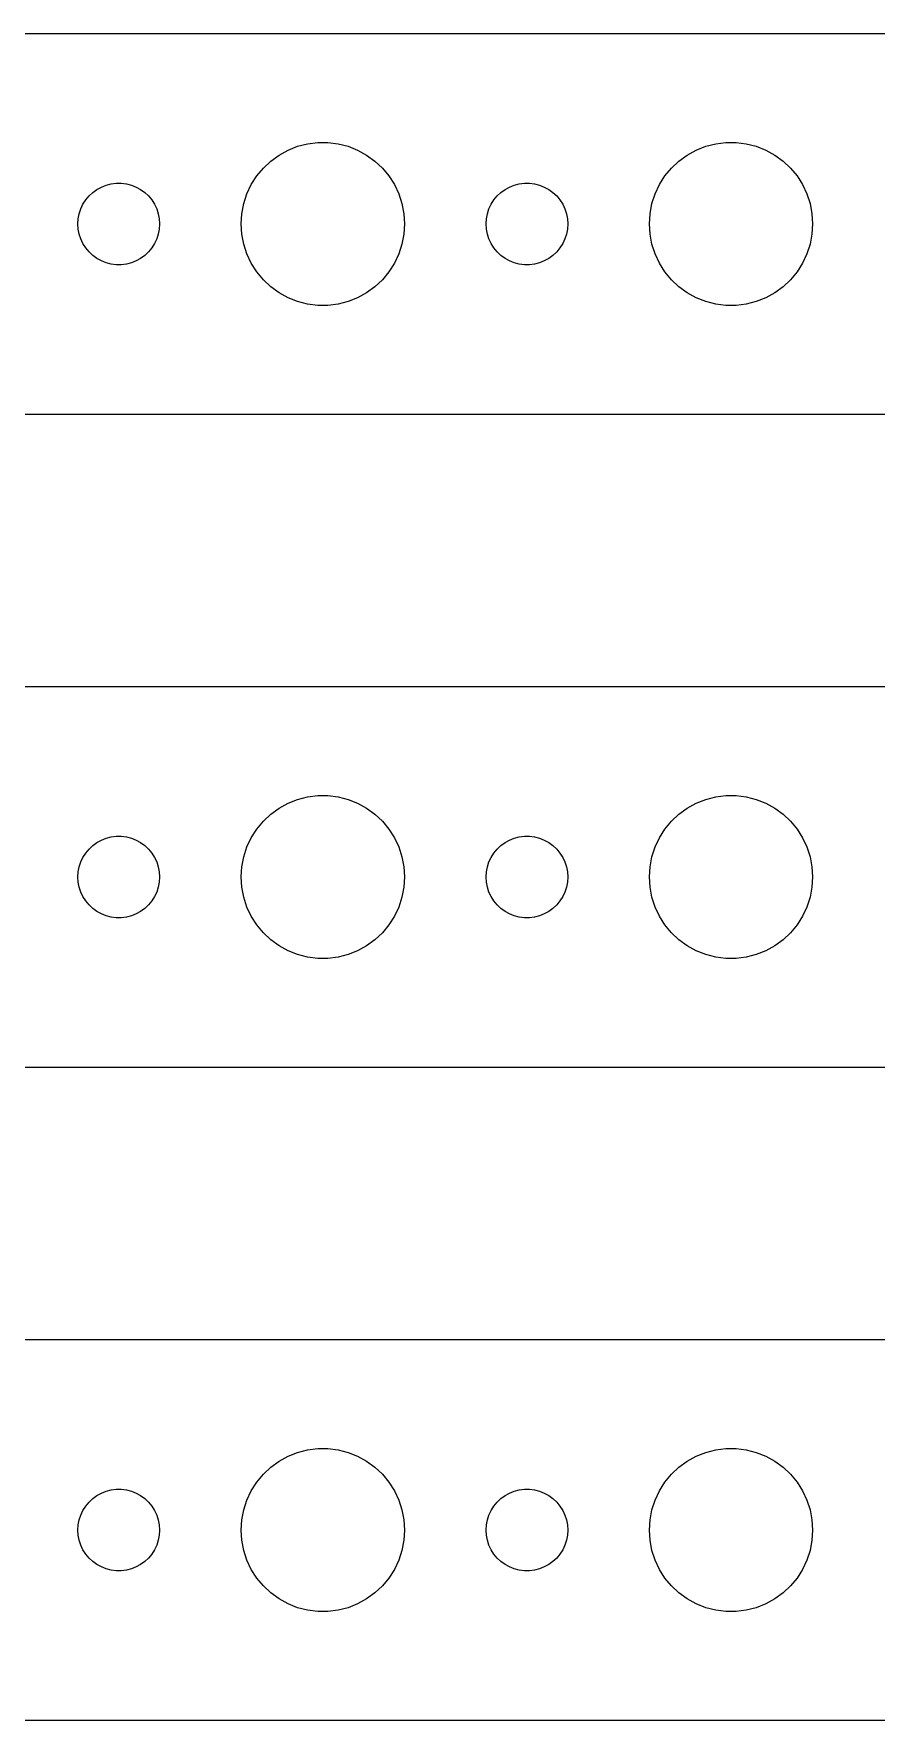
# Model space of a CAD drawing. Header units: metres. Extents: x -142 to 142, y 41 to 103.
# Drawn here: x -70.6 to -39.7, y 41 to 103 of the extents above; entities that cross this region are included whole.
import ezdxf

# ---------------------------------------------------------------- set-up
doc = ezdxf.new("R2010")
doc.units = ezdxf.units.M

msp = doc.modelspace()

# ---------------------------------------------------------------- linework, layer by layer
for p, q in [((137.314, 102.99), (-137.314, 102.99)), ((-61.6075, 98.533), (-61.2773, 98.7145)), ((-61.2773, 98.7145), (-60.927, 98.8532)), ((-60.927, 98.8532), (-60.5621, 98.9469)), ((-60.5621, 98.9469), (-60.1884, 98.9941)), ((-60.1884, 98.9941), (-59.8116, 98.9941)), ((-59.8116, 98.9941), (-59.4379, 98.9469)), ((-59.4379, 98.9469), (-59.0729, 98.8532)), ((-59.0729, 98.8532), (-58.7227, 98.7145)), ((-58.7227, 98.7145), (-58.3925, 98.533)), ((-46.6075, 98.533), (-46.2773, 98.7145)), ((-46.2773, 98.7145), (-45.927, 98.8532)), ((-45.927, 98.8532), (-45.5621, 98.9469)), ((-45.5621, 98.9469), (-45.1884, 98.9941)), ((-45.1884, 98.9941), (-44.8116, 98.9941)), ((-44.8116, 98.9941), (-44.4379, 98.9469)), ((-44.4379, 98.9469), (-44.0729, 98.8532)), ((-44.0729, 98.8532), (-43.7227, 98.7145)), ((-43.7227, 98.7145), (-43.3925, 98.533)), ((-62.427, 97.7634), (-62.1869, 98.0536)), ((-62.1869, 98.0536), (-61.9123, 98.3115)), ((-61.9123, 98.3115), (-61.6075, 98.533)), ((-58.3925, 98.533), (-58.0877, 98.3115)), ((-58.0877, 98.3115), (-57.8131, 98.0536)), ((-57.8131, 98.0536), (-57.5729, 97.7634)), ((-47.427, 97.7634), (-47.1869, 98.0536)), ((-47.1869, 98.0536), (-46.9123, 98.3115)), ((-46.9123, 98.3115), (-46.6075, 98.533)), ((-43.3925, 98.533), (-43.0877, 98.3115)), ((-43.0877, 98.3115), (-42.8131, 98.0536)), ((-42.8131, 98.0536), (-42.5729, 97.7634)), ((-68.3037, 97.2665), (-68.1387, 97.3572)), ((-68.1387, 97.3572), (-67.9635, 97.4266)), ((-67.9635, 97.4266), (-67.7811, 97.4734)), ((-67.7811, 97.4734), (-67.5942, 97.497)), ((-67.5942, 97.497), (-67.4058, 97.497)), ((-67.4058, 97.497), (-67.2189, 97.4734)), ((-67.2189, 97.4734), (-67.0365, 97.4266)), ((-67.0365, 97.4266), (-66.8613, 97.3572)), ((-66.8613, 97.3572), (-66.6963, 97.2665)), ((-62.7893, 97.1044), (-62.6289, 97.4453)), ((-62.6289, 97.4453), (-62.427, 97.7634)), ((-57.5729, 97.7634), (-57.3711, 97.4453)), ((-57.3711, 97.4453), (-57.2107, 97.1044)), ((-53.3037, 97.2665), (-53.1387, 97.3572)), ((-53.1387, 97.3572), (-52.9635, 97.4266)), ((-52.9635, 97.4266), (-52.7811, 97.4734)), ((-52.7811, 97.4734), (-52.5942, 97.497)), ((-52.5942, 97.497), (-52.4058, 97.497)), ((-52.4058, 97.497), (-52.2189, 97.4734)), ((-52.2189, 97.4734), (-52.0365, 97.4266)), ((-52.0365, 97.4266), (-51.8613, 97.3572)), ((-51.8613, 97.3572), (-51.6963, 97.2665)), ((-47.7893, 97.1044), (-47.6289, 97.4453)), ((-47.6289, 97.4453), (-47.427, 97.7634)), ((-42.5729, 97.7634), (-42.3711, 97.4453)), ((-42.3711, 97.4453), (-42.2107, 97.1044)), ((-68.8947, 96.5522), (-68.8145, 96.7226)), ((-68.8145, 96.7226), (-68.7135, 96.8817)), ((-68.7135, 96.8817), (-68.5934, 97.0268)), ((-68.5934, 97.0268), (-68.4561, 97.1558)), ((-68.4561, 97.1558), (-68.3037, 97.2665)), ((-66.6963, 97.2665), (-66.5439, 97.1558)), ((-66.5439, 97.1558), (-66.4065, 97.0268)), ((-66.4065, 97.0268), (-66.2865, 96.8817)), ((-66.2865, 96.8817), (-66.1855, 96.7226)), ((-66.1855, 96.7226), (-66.1053, 96.5522)), ((-62.9763, 96.376), (-62.9057, 96.7461)), ((-62.9057, 96.7461), (-62.7893, 97.1044)), ((-57.2107, 97.1044), (-57.0942, 96.7461)), ((-57.0942, 96.7461), (-57.0237, 96.376)), ((-53.8947, 96.5522), (-53.8145, 96.7226)), ((-53.8145, 96.7226), (-53.7135, 96.8817)), ((-53.7135, 96.8817), (-53.5934, 97.0268)), ((-53.5934, 97.0268), (-53.4561, 97.1558)), ((-53.4561, 97.1558), (-53.3037, 97.2665)), ((-51.6963, 97.2665), (-51.5439, 97.1558)), ((-51.5439, 97.1558), (-51.4065, 97.0268)), ((-51.4065, 97.0268), (-51.2865, 96.8817)), ((-51.2865, 96.8817), (-51.1855, 96.7226)), ((-51.1855, 96.7226), (-51.1053, 96.5522)), ((-47.9763, 96.376), (-47.9057, 96.7461)), ((-47.9057, 96.7461), (-47.7893, 97.1044)), ((-42.2107, 97.1044), (-42.0942, 96.7461)), ((-42.0942, 96.7461), (-42.0237, 96.376)), ((-69, 96), (-68.9882, 96.188)), ((-68.9882, 96.188), (-68.9529, 96.373)), ((-68.9529, 96.373), (-68.8947, 96.5522)), ((-66.1053, 96.5522), (-66.0471, 96.373)), ((-66.0471, 96.373), (-66.0118, 96.188)), ((-66.0118, 96.188), (-66, 96)), ((-63, 96), (-62.9763, 96.376)), ((-57.0237, 96.376), (-57, 96)), ((-54, 96), (-53.9882, 96.188)), ((-53.9882, 96.188), (-53.9529, 96.373)), ((-53.9529, 96.373), (-53.8947, 96.5522)), ((-51.1053, 96.5522), (-51.0471, 96.373)), ((-51.0471, 96.373), (-51.0118, 96.188)), ((-51.0118, 96.188), (-51, 96)), ((-48, 96), (-47.9763, 96.376)), ((-42.0237, 96.376), (-42, 96)), ((-68.9882, 95.812), (-69, 96)), ((-68.9529, 95.627), (-68.9882, 95.812)), ((-68.8947, 95.4478), (-68.9529, 95.627)), ((-66.0471, 95.627), (-66.1053, 95.4478)), ((-66.0118, 95.812), (-66.0471, 95.627)), ((-66, 96), (-66.0118, 95.812)), ((-62.9763, 95.624), (-63, 96)), ((-62.9057, 95.2539), (-62.9763, 95.624)), ((-57.0237, 95.624), (-57.0942, 95.2539)), ((-57, 96), (-57.0237, 95.624)), ((-53.9882, 95.812), (-54, 96)), ((-53.9529, 95.627), (-53.9882, 95.812)), ((-53.8947, 95.4478), (-53.9529, 95.627)), ((-51.0471, 95.627), (-51.1053, 95.4478)), ((-51.0118, 95.812), (-51.0471, 95.627)), ((-51, 96), (-51.0118, 95.812)), ((-47.9763, 95.624), (-48, 96)), ((-47.9057, 95.2539), (-47.9763, 95.624)), ((-42.0237, 95.624), (-42.0942, 95.2539)), ((-42, 96), (-42.0237, 95.624)), ((-68.8145, 95.2774), (-68.8947, 95.4478)), ((-68.7135, 95.1183), (-68.8145, 95.2774)), ((-68.5934, 94.9732), (-68.7135, 95.1183)), ((-68.4561, 94.8442), (-68.5934, 94.9732)), ((-68.3037, 94.7335), (-68.4561, 94.8442)), ((-66.5439, 94.8442), (-66.6963, 94.7335)), ((-66.4065, 94.9732), (-66.5439, 94.8442)), ((-66.2865, 95.1183), (-66.4065, 94.9732)), ((-66.1855, 95.2774), (-66.2865, 95.1183)), ((-66.1053, 95.4478), (-66.1855, 95.2774)), ((-62.7893, 94.8956), (-62.9057, 95.2539)), ((-62.6289, 94.5547), (-62.7893, 94.8956)), ((-57.2107, 94.8956), (-57.3711, 94.5547)), ((-57.0942, 95.2539), (-57.2107, 94.8956)), ((-53.8145, 95.2774), (-53.8947, 95.4478)), ((-53.7135, 95.1183), (-53.8145, 95.2774)), ((-53.5934, 94.9732), (-53.7135, 95.1183)), ((-53.4561, 94.8442), (-53.5934, 94.9732)), ((-53.3037, 94.7335), (-53.4561, 94.8442)), ((-51.5439, 94.8442), (-51.6963, 94.7335)), ((-51.4065, 94.9732), (-51.5439, 94.8442)), ((-51.2865, 95.1183), (-51.4065, 94.9732)), ((-51.1855, 95.2774), (-51.2865, 95.1183)), ((-51.1053, 95.4478), (-51.1855, 95.2774)), ((-47.7893, 94.8956), (-47.9057, 95.2539)), ((-47.6289, 94.5547), (-47.7893, 94.8956)), ((-42.2107, 94.8956), (-42.3711, 94.5547)), ((-42.0942, 95.2539), (-42.2107, 94.8956)), ((-68.1387, 94.6428), (-68.3037, 94.7335)), ((-67.9635, 94.5734), (-68.1387, 94.6428)), ((-67.7811, 94.5266), (-67.9635, 94.5734)), ((-67.5942, 94.503), (-67.7811, 94.5266)), ((-67.4058, 94.503), (-67.5942, 94.503)), ((-67.2189, 94.5266), (-67.4058, 94.503)), ((-67.0365, 94.5734), (-67.2189, 94.5266)), ((-66.8613, 94.6428), (-67.0365, 94.5734)), ((-66.6963, 94.7335), (-66.8613, 94.6428)), ((-62.427, 94.2366), (-62.6289, 94.5547)), ((-62.1869, 93.9464), (-62.427, 94.2366)), ((-57.5729, 94.2366), (-57.8131, 93.9464)), ((-57.3711, 94.5547), (-57.5729, 94.2366)), ((-53.1387, 94.6428), (-53.3037, 94.7335)), ((-52.9635, 94.5734), (-53.1387, 94.6428)), ((-52.7811, 94.5266), (-52.9635, 94.5734)), ((-52.5942, 94.503), (-52.7811, 94.5266)), ((-52.4058, 94.503), (-52.5942, 94.503)), ((-52.2189, 94.5266), (-52.4058, 94.503)), ((-52.0365, 94.5734), (-52.2189, 94.5266)), ((-51.8613, 94.6428), (-52.0365, 94.5734)), ((-51.6963, 94.7335), (-51.8613, 94.6428)), ((-47.427, 94.2366), (-47.6289, 94.5547)), ((-47.1869, 93.9464), (-47.427, 94.2366)), ((-42.5729, 94.2366), (-42.8131, 93.9464)), ((-42.3711, 94.5547), (-42.5729, 94.2366)), ((-61.9123, 93.6885), (-62.1869, 93.9464)), ((-61.6075, 93.467), (-61.9123, 93.6885)), ((-58.0877, 93.6885), (-58.3925, 93.467)), ((-57.8131, 93.9464), (-58.0877, 93.6885)), ((-46.9123, 93.6885), (-47.1869, 93.9464)), ((-46.6075, 93.467), (-46.9123, 93.6885)), ((-43.0877, 93.6885), (-43.3925, 93.467)), ((-42.8131, 93.9464), (-43.0877, 93.6885)), ((-61.2773, 93.2855), (-61.6075, 93.467)), ((-60.927, 93.1468), (-61.2773, 93.2855)), ((-60.5621, 93.0531), (-60.927, 93.1468)), ((-60.1884, 93.0059), (-60.5621, 93.0531)), ((-59.8116, 93.0059), (-60.1884, 93.0059)), ((-59.4379, 93.0531), (-59.8116, 93.0059)), ((-59.0729, 93.1468), (-59.4379, 93.0531)), ((-58.7227, 93.2855), (-59.0729, 93.1468)), ((-58.3925, 93.467), (-58.7227, 93.2855)), ((-46.2773, 93.2855), (-46.6075, 93.467)), ((-45.927, 93.1468), (-46.2773, 93.2855)), ((-45.5621, 93.0531), (-45.927, 93.1468)), ((-45.1884, 93.0059), (-45.5621, 93.0531)), ((-44.8116, 93.0059), (-45.1884, 93.0059)), ((-44.4379, 93.0531), (-44.8116, 93.0059)), ((-44.0729, 93.1468), (-44.4379, 93.0531)), ((-43.7227, 93.2855), (-44.0729, 93.1468)), ((-43.3925, 93.467), (-43.7227, 93.2855)), ((-137.314, 89.0099), (137.314, 89.0099)), ((137.314, 78.9901), (-137.314, 78.9901)), ((-61.9123, 74.3115), (-61.6075, 74.533)), ((-61.6075, 74.533), (-61.2773, 74.7145)), ((-61.2773, 74.7145), (-60.927, 74.8532)), ((-60.927, 74.8532), (-60.5621, 74.9469)), ((-60.5621, 74.9469), (-60.1884, 74.9941)), ((-60.1884, 74.9941), (-59.8116, 74.9941)), ((-59.8116, 74.9941), (-59.4379, 74.9469)), ((-59.4379, 74.9469), (-59.0729, 74.8532)), ((-59.0729, 74.8532), (-58.7227, 74.7145)), ((-58.7227, 74.7145), (-58.3925, 74.533)), ((-58.3925, 74.533), (-58.0877, 74.3115)), ((-46.9123, 74.3115), (-46.6075, 74.533)), ((-46.6075, 74.533), (-46.2773, 74.7145)), ((-46.2773, 74.7145), (-45.927, 74.8532)), ((-45.927, 74.8532), (-45.5621, 74.9469)), ((-45.5621, 74.9469), (-45.1884, 74.9941)), ((-45.1884, 74.9941), (-44.8116, 74.9941)), ((-44.8116, 74.9941), (-44.4379, 74.9469)), ((-44.4379, 74.9469), (-44.0729, 74.8532)), ((-44.0729, 74.8532), (-43.7227, 74.7145)), ((-43.7227, 74.7145), (-43.3925, 74.533)), ((-43.3925, 74.533), (-43.0877, 74.3115)), ((-62.6289, 73.4453), (-62.427, 73.7634)), ((-62.427, 73.7634), (-62.1869, 74.0536)), ((-62.1869, 74.0536), (-61.9123, 74.3115)), ((-58.0877, 74.3115), (-57.8131, 74.0536)), ((-57.8131, 74.0536), (-57.5729, 73.7634)), ((-57.5729, 73.7634), (-57.3711, 73.4453)), ((-47.6289, 73.4453), (-47.427, 73.7634)), ((-47.427, 73.7634), (-47.1869, 74.0536)), ((-47.1869, 74.0536), (-46.9123, 74.3115)), ((-43.0877, 74.3115), (-42.8131, 74.0536)), ((-42.8131, 74.0536), (-42.5729, 73.7634)), ((-42.5729, 73.7634), (-42.3711, 73.4453)), ((-68.5934, 73.0268), (-68.4561, 73.1558)), ((-68.4561, 73.1558), (-68.3037, 73.2665)), ((-68.3037, 73.2665), (-68.1387, 73.3572)), ((-68.1387, 73.3572), (-67.9635, 73.4266)), ((-67.9635, 73.4266), (-67.7811, 73.4734)), ((-67.7811, 73.4734), (-67.5942, 73.497)), ((-67.5942, 73.497), (-67.4058, 73.497)), ((-67.4058, 73.497), (-67.2189, 73.4734)), ((-67.2189, 73.4734), (-67.0365, 73.4266)), ((-67.0365, 73.4266), (-66.8613, 73.3572)), ((-66.8613, 73.3572), (-66.6963, 73.2665)), ((-66.6963, 73.2665), (-66.5439, 73.1558)), ((-66.5439, 73.1558), (-66.4065, 73.0268)), ((-62.7893, 73.1044), (-62.6289, 73.4453)), ((-57.3711, 73.4453), (-57.2107, 73.1044)), ((-53.5934, 73.0268), (-53.4561, 73.1558)), ((-53.4561, 73.1558), (-53.3037, 73.2665)), ((-53.3037, 73.2665), (-53.1387, 73.3572)), ((-53.1387, 73.3572), (-52.9635, 73.4266)), ((-52.9635, 73.4266), (-52.7811, 73.4734)), ((-52.7811, 73.4734), (-52.5942, 73.497)), ((-52.5942, 73.497), (-52.4058, 73.497)), ((-52.4058, 73.497), (-52.2189, 73.4734)), ((-52.2189, 73.4734), (-52.0365, 73.4266)), ((-52.0365, 73.4266), (-51.8613, 73.3572)), ((-51.8613, 73.3572), (-51.6963, 73.2665)), ((-51.6963, 73.2665), (-51.5439, 73.1558)), ((-51.5439, 73.1558), (-51.4065, 73.0268)), ((-47.7893, 73.1044), (-47.6289, 73.4453)), ((-42.3711, 73.4453), (-42.2107, 73.1044)), ((-68.9529, 72.373), (-68.8947, 72.5522)), ((-68.8947, 72.5522), (-68.8145, 72.7226)), ((-68.8145, 72.7226), (-68.7135, 72.8817)), ((-68.7135, 72.8817), (-68.5934, 73.0268)), ((-66.4065, 73.0268), (-66.2865, 72.8817)), ((-66.2865, 72.8817), (-66.1855, 72.7226)), ((-66.1855, 72.7226), (-66.1053, 72.5522)), ((-66.1053, 72.5522), (-66.0471, 72.373)), ((-62.9763, 72.376), (-62.9057, 72.7461)), ((-62.9057, 72.7461), (-62.7893, 73.1044)), ((-57.2107, 73.1044), (-57.0942, 72.7461)), ((-57.0942, 72.7461), (-57.0237, 72.376)), ((-53.9529, 72.373), (-53.8947, 72.5522)), ((-53.8947, 72.5522), (-53.8145, 72.7226)), ((-53.8145, 72.7226), (-53.7135, 72.8817)), ((-53.7135, 72.8817), (-53.5934, 73.0268)), ((-51.4065, 73.0268), (-51.2865, 72.8817)), ((-51.2865, 72.8817), (-51.1855, 72.7226)), ((-51.1855, 72.7226), (-51.1053, 72.5522)), ((-51.1053, 72.5522), (-51.0471, 72.373)), ((-47.9763, 72.376), (-47.9057, 72.7461)), ((-47.9057, 72.7461), (-47.7893, 73.1044)), ((-42.2107, 73.1044), (-42.0942, 72.7461)), ((-42.0942, 72.7461), (-42.0237, 72.376)), ((-69, 72), (-68.9882, 72.188)), ((-68.9882, 71.812), (-69, 72)), ((-68.9882, 72.188), (-68.9529, 72.373)), ((-66.0471, 72.373), (-66.0118, 72.188)), ((-66.0118, 72.188), (-66, 72)), ((-66, 72), (-66.0118, 71.812)), ((-63, 72), (-62.9763, 72.376)), ((-62.9763, 71.624), (-63, 72)), ((-57.0237, 72.376), (-57, 72)), ((-57, 72), (-57.0237, 71.624)), ((-54, 72), (-53.9882, 72.188)), ((-53.9882, 71.812), (-54, 72)), ((-53.9882, 72.188), (-53.9529, 72.373)), ((-51.0471, 72.373), (-51.0118, 72.188)), ((-51.0118, 72.188), (-51, 72)), ((-51, 72), (-51.0118, 71.812)), ((-48, 72), (-47.9763, 72.376)), ((-47.9763, 71.624), (-48, 72)), ((-42.0237, 72.376), (-42, 72)), ((-42, 72), (-42.0237, 71.624)), ((-68.9529, 71.627), (-68.9882, 71.812)), ((-68.8947, 71.4478), (-68.9529, 71.627)), ((-68.8145, 71.2774), (-68.8947, 71.4478)), ((-68.7135, 71.1183), (-68.8145, 71.2774)), ((-66.1855, 71.2774), (-66.2865, 71.1183)), ((-66.1053, 71.4478), (-66.1855, 71.2774)), ((-66.0471, 71.627), (-66.1053, 71.4478)), ((-66.0118, 71.812), (-66.0471, 71.627)), ((-62.9057, 71.2539), (-62.9763, 71.624)), ((-57.0237, 71.624), (-57.0942, 71.2539)), ((-53.9529, 71.627), (-53.9882, 71.812)), ((-53.8947, 71.4478), (-53.9529, 71.627)), ((-53.8145, 71.2774), (-53.8947, 71.4478)), ((-53.7135, 71.1183), (-53.8145, 71.2774)), ((-51.1855, 71.2774), (-51.2865, 71.1183)), ((-51.1053, 71.4478), (-51.1855, 71.2774)), ((-51.0471, 71.627), (-51.1053, 71.4478)), ((-51.0118, 71.812), (-51.0471, 71.627)), ((-47.9057, 71.2539), (-47.9763, 71.624)), ((-42.0237, 71.624), (-42.0942, 71.2539)), ((-68.5934, 70.9732), (-68.7135, 71.1183)), ((-68.4561, 70.8442), (-68.5934, 70.9732)), ((-68.3037, 70.7335), (-68.4561, 70.8442)), ((-68.1387, 70.6428), (-68.3037, 70.7335)), ((-66.6963, 70.7335), (-66.8613, 70.6428)), ((-66.5439, 70.8442), (-66.6963, 70.7335)), ((-66.4065, 70.9732), (-66.5439, 70.8442)), ((-66.2865, 71.1183), (-66.4065, 70.9732)), ((-62.7893, 70.8956), (-62.9057, 71.2539)), ((-62.6289, 70.5547), (-62.7893, 70.8956)), ((-57.2107, 70.8956), (-57.3711, 70.5547)), ((-57.0942, 71.2539), (-57.2107, 70.8956)), ((-53.5934, 70.9732), (-53.7135, 71.1183)), ((-53.4561, 70.8442), (-53.5934, 70.9732)), ((-53.3037, 70.7335), (-53.4561, 70.8442)), ((-53.1387, 70.6428), (-53.3037, 70.7335)), ((-51.6963, 70.7335), (-51.8613, 70.6428)), ((-51.5439, 70.8442), (-51.6963, 70.7335)), ((-51.4065, 70.9732), (-51.5439, 70.8442)), ((-51.2865, 71.1183), (-51.4065, 70.9732)), ((-47.7893, 70.8956), (-47.9057, 71.2539)), ((-47.6289, 70.5547), (-47.7893, 70.8956)), ((-42.2107, 70.8956), (-42.3711, 70.5547)), ((-42.0942, 71.2539), (-42.2107, 70.8956)), ((-67.9635, 70.5734), (-68.1387, 70.6428)), ((-67.7811, 70.5266), (-67.9635, 70.5734)), ((-67.5942, 70.503), (-67.7811, 70.5266)), ((-67.4058, 70.503), (-67.5942, 70.503)), ((-67.2189, 70.5266), (-67.4058, 70.503)), ((-67.0365, 70.5734), (-67.2189, 70.5266)), ((-66.8613, 70.6428), (-67.0365, 70.5734)), ((-62.427, 70.2366), (-62.6289, 70.5547)), ((-62.1869, 69.9464), (-62.427, 70.2366)), ((-57.5729, 70.2366), (-57.8131, 69.9464)), ((-57.3711, 70.5547), (-57.5729, 70.2366)), ((-52.9635, 70.5734), (-53.1387, 70.6428)), ((-52.7811, 70.5266), (-52.9635, 70.5734)), ((-52.5942, 70.503), (-52.7811, 70.5266)), ((-52.4058, 70.503), (-52.5942, 70.503)), ((-52.2189, 70.5266), (-52.4058, 70.503)), ((-52.0365, 70.5734), (-52.2189, 70.5266)), ((-51.8613, 70.6428), (-52.0365, 70.5734)), ((-47.427, 70.2366), (-47.6289, 70.5547)), ((-47.1869, 69.9464), (-47.427, 70.2366)), ((-42.5729, 70.2366), (-42.8131, 69.9464)), ((-42.3711, 70.5547), (-42.5729, 70.2366)), ((-61.9123, 69.6885), (-62.1869, 69.9464)), ((-61.6075, 69.467), (-61.9123, 69.6885)), ((-61.2773, 69.2855), (-61.6075, 69.467)), ((-58.3925, 69.467), (-58.7227, 69.2855)), ((-58.0877, 69.6885), (-58.3925, 69.467)), ((-57.8131, 69.9464), (-58.0877, 69.6885)), ((-46.9123, 69.6885), (-47.1869, 69.9464)), ((-46.6075, 69.467), (-46.9123, 69.6885)), ((-46.2773, 69.2855), (-46.6075, 69.467)), ((-43.3925, 69.467), (-43.7227, 69.2855)), ((-43.0877, 69.6885), (-43.3925, 69.467)), ((-42.8131, 69.9464), (-43.0877, 69.6885)), ((-60.927, 69.1468), (-61.2773, 69.2855)), ((-60.5621, 69.0531), (-60.927, 69.1468)), ((-60.1884, 69.0059), (-60.5621, 69.0531)), ((-59.8116, 69.0059), (-60.1884, 69.0059)), ((-59.4379, 69.0531), (-59.8116, 69.0059)), ((-59.0729, 69.1468), (-59.4379, 69.0531)), ((-58.7227, 69.2855), (-59.0729, 69.1468)), ((-45.927, 69.1468), (-46.2773, 69.2855)), ((-45.5621, 69.0531), (-45.927, 69.1468)), ((-45.1884, 69.0059), (-45.5621, 69.0531)), ((-44.8116, 69.0059), (-45.1884, 69.0059)), ((-44.4379, 69.0531), (-44.8116, 69.0059)), ((-44.0729, 69.1468), (-44.4379, 69.0531)), ((-43.7227, 69.2855), (-44.0729, 69.1468)), ((-137.314, 65.0099), (137.314, 65.0099)), ((137.314, 54.9901), (-137.314, 54.9901)), ((-61.2773, 50.7145), (-60.927, 50.8532)), ((-60.927, 50.8532), (-60.5621, 50.9469)), ((-60.5621, 50.9469), (-60.1884, 50.9941)), ((-60.1884, 50.9941), (-59.8116, 50.9941)), ((-59.8116, 50.9941), (-59.4379, 50.9469)), ((-59.4379, 50.9469), (-59.0729, 50.8532)), ((-59.0729, 50.8532), (-58.7227, 50.7145)), ((-46.2773, 50.7145), (-45.927, 50.8532)), ((-45.927, 50.8532), (-45.5621, 50.9469)), ((-45.5621, 50.9469), (-45.1884, 50.9941)), ((-45.1884, 50.9941), (-44.8116, 50.9941)), ((-44.8116, 50.9941), (-44.4379, 50.9469)), ((-44.4379, 50.9469), (-44.0729, 50.8532)), ((-44.0729, 50.8532), (-43.7227, 50.7145)), ((-62.1869, 50.0536), (-61.9123, 50.3115)), ((-61.9123, 50.3115), (-61.6075, 50.533)), ((-61.6075, 50.533), (-61.2773, 50.7145)), ((-58.7227, 50.7145), (-58.3925, 50.533)), ((-58.3925, 50.533), (-58.0877, 50.3115)), ((-58.0877, 50.3115), (-57.8131, 50.0536)), ((-47.1869, 50.0536), (-46.9123, 50.3115)), ((-46.9123, 50.3115), (-46.6075, 50.533)), ((-46.6075, 50.533), (-46.2773, 50.7145)), ((-43.7227, 50.7145), (-43.3925, 50.533)), ((-43.3925, 50.533), (-43.0877, 50.3115)), ((-43.0877, 50.3115), (-42.8131, 50.0536)), ((-62.6289, 49.4453), (-62.427, 49.7634)), ((-62.427, 49.7634), (-62.1869, 50.0536)), ((-57.8131, 50.0536), (-57.5729, 49.7634)), ((-57.5729, 49.7634), (-57.3711, 49.4453)), ((-47.6289, 49.4453), (-47.427, 49.7634)), ((-47.427, 49.7634), (-47.1869, 50.0536)), ((-42.8131, 50.0536), (-42.5729, 49.7634)), ((-42.5729, 49.7634), (-42.3711, 49.4453)), ((-68.7135, 48.8817), (-68.5934, 49.0268)), ((-68.5934, 49.0268), (-68.4561, 49.1558)), ((-68.4561, 49.1558), (-68.3037, 49.2665)), ((-68.3037, 49.2665), (-68.1387, 49.3572)), ((-68.1387, 49.3572), (-67.9635, 49.4266)), ((-67.9635, 49.4266), (-67.7811, 49.4734)), ((-67.7811, 49.4734), (-67.5942, 49.497)), ((-67.5942, 49.497), (-67.4058, 49.497)), ((-67.4058, 49.497), (-67.2189, 49.4734)), ((-67.2189, 49.4734), (-67.0365, 49.4266)), ((-67.0365, 49.4266), (-66.8613, 49.3572)), ((-66.8613, 49.3572), (-66.6963, 49.2665)), ((-66.6963, 49.2665), (-66.5439, 49.1558)), ((-66.5439, 49.1558), (-66.4065, 49.0268)), ((-66.4065, 49.0268), (-66.2865, 48.8817)), ((-62.9057, 48.7461), (-62.7893, 49.1044)), ((-62.7893, 49.1044), (-62.6289, 49.4453)), ((-57.3711, 49.4453), (-57.2107, 49.1044)), ((-57.2107, 49.1044), (-57.0942, 48.7461)), ((-53.7135, 48.8817), (-53.5934, 49.0268)), ((-53.5934, 49.0268), (-53.4561, 49.1558)), ((-53.4561, 49.1558), (-53.3037, 49.2665)), ((-53.3037, 49.2665), (-53.1387, 49.3572)), ((-53.1387, 49.3572), (-52.9635, 49.4266)), ((-52.9635, 49.4266), (-52.7811, 49.4734)), ((-52.7811, 49.4734), (-52.5942, 49.497)), ((-52.5942, 49.497), (-52.4058, 49.497)), ((-52.4058, 49.497), (-52.2189, 49.4734)), ((-52.2189, 49.4734), (-52.0365, 49.4266)), ((-52.0365, 49.4266), (-51.8613, 49.3572)), ((-51.8613, 49.3572), (-51.6963, 49.2665)), ((-51.6963, 49.2665), (-51.5439, 49.1558)), ((-51.5439, 49.1558), (-51.4065, 49.0268)), ((-51.4065, 49.0268), (-51.2865, 48.8817)), ((-47.9057, 48.7461), (-47.7893, 49.1044)), ((-47.7893, 49.1044), (-47.6289, 49.4453)), ((-42.3711, 49.4453), (-42.2107, 49.1044)), ((-42.2107, 49.1044), (-42.0942, 48.7461)), ((-68.9882, 48.188), (-68.9529, 48.373)), ((-68.9529, 48.373), (-68.8947, 48.5522)), ((-68.8947, 48.5522), (-68.8145, 48.7226)), ((-68.8145, 48.7226), (-68.7135, 48.8817)), ((-66.2865, 48.8817), (-66.1855, 48.7226)), ((-66.1855, 48.7226), (-66.1053, 48.5522)), ((-66.1053, 48.5522), (-66.0471, 48.373)), ((-66.0471, 48.373), (-66.0118, 48.188)), ((-63, 48), (-62.9763, 48.376)), ((-62.9763, 48.376), (-62.9057, 48.7461)), ((-57.0942, 48.7461), (-57.0237, 48.376)), ((-57.0237, 48.376), (-57, 48)), ((-53.9882, 48.188), (-53.9529, 48.373)), ((-53.9529, 48.373), (-53.8947, 48.5522)), ((-53.8947, 48.5522), (-53.8145, 48.7226)), ((-53.8145, 48.7226), (-53.7135, 48.8817)), ((-51.2865, 48.8817), (-51.1855, 48.7226)), ((-51.1855, 48.7226), (-51.1053, 48.5522)), ((-51.1053, 48.5522), (-51.0471, 48.373)), ((-51.0471, 48.373), (-51.0118, 48.188)), ((-48, 48), (-47.9763, 48.376)), ((-47.9763, 48.376), (-47.9057, 48.7461)), ((-42.0942, 48.7461), (-42.0237, 48.376)), ((-42.0237, 48.376), (-42, 48)), ((-69, 48), (-68.9882, 48.188)), ((-68.9882, 47.812), (-69, 48)), ((-68.9529, 47.627), (-68.9882, 47.812)), ((-66.0118, 47.812), (-66.0471, 47.627)), ((-66.0118, 48.188), (-66, 48)), ((-66, 48), (-66.0118, 47.812)), ((-62.9763, 47.624), (-63, 48)), ((-57, 48), (-57.0237, 47.624)), ((-54, 48), (-53.9882, 48.188)), ((-53.9882, 47.812), (-54, 48)), ((-53.9529, 47.627), (-53.9882, 47.812)), ((-51.0118, 47.812), (-51.0471, 47.627)), ((-51.0118, 48.188), (-51, 48)), ((-51, 48), (-51.0118, 47.812)), ((-47.9763, 47.624), (-48, 48)), ((-42, 48), (-42.0237, 47.624)), ((-68.8947, 47.4478), (-68.9529, 47.627)), ((-68.8145, 47.2774), (-68.8947, 47.4478)), ((-68.7135, 47.1183), (-68.8145, 47.2774)), ((-68.5934, 46.9732), (-68.7135, 47.1183)), ((-66.2865, 47.1183), (-66.4065, 46.9732)), ((-66.1855, 47.2774), (-66.2865, 47.1183)), ((-66.1053, 47.4478), (-66.1855, 47.2774)), ((-66.0471, 47.627), (-66.1053, 47.4478)), ((-62.9057, 47.2539), (-62.9763, 47.624)), ((-62.7893, 46.8956), (-62.9057, 47.2539)), ((-57.0942, 47.2539), (-57.2107, 46.8956)), ((-57.0237, 47.624), (-57.0942, 47.2539)), ((-53.8947, 47.4478), (-53.9529, 47.627)), ((-53.8145, 47.2774), (-53.8947, 47.4478)), ((-53.7135, 47.1183), (-53.8145, 47.2774)), ((-53.5934, 46.9732), (-53.7135, 47.1183)), ((-51.2865, 47.1183), (-51.4065, 46.9732)), ((-51.1855, 47.2774), (-51.2865, 47.1183)), ((-51.1053, 47.4478), (-51.1855, 47.2774)), ((-51.0471, 47.627), (-51.1053, 47.4478)), ((-47.9057, 47.2539), (-47.9763, 47.624)), ((-47.7893, 46.8956), (-47.9057, 47.2539)), ((-42.0942, 47.2539), (-42.2107, 46.8956)), ((-42.0237, 47.624), (-42.0942, 47.2539)), ((-68.4561, 46.8442), (-68.5934, 46.9732)), ((-68.3037, 46.7335), (-68.4561, 46.8442)), ((-68.1387, 46.6428), (-68.3037, 46.7335)), ((-67.9635, 46.5734), (-68.1387, 46.6428)), ((-67.7811, 46.5266), (-67.9635, 46.5734)), ((-67.5942, 46.503), (-67.7811, 46.5266)), ((-67.4058, 46.503), (-67.5942, 46.503)), ((-67.2189, 46.5266), (-67.4058, 46.503)), ((-67.0365, 46.5734), (-67.2189, 46.5266)), ((-66.8613, 46.6428), (-67.0365, 46.5734)), ((-66.6963, 46.7335), (-66.8613, 46.6428)), ((-66.5439, 46.8442), (-66.6963, 46.7335)), ((-66.4065, 46.9732), (-66.5439, 46.8442)), ((-62.6289, 46.5547), (-62.7893, 46.8956)), ((-62.427, 46.2366), (-62.6289, 46.5547)), ((-57.3711, 46.5547), (-57.5729, 46.2366)), ((-57.2107, 46.8956), (-57.3711, 46.5547)), ((-53.4561, 46.8442), (-53.5934, 46.9732)), ((-53.3037, 46.7335), (-53.4561, 46.8442)), ((-53.1387, 46.6428), (-53.3037, 46.7335)), ((-52.9635, 46.5734), (-53.1387, 46.6428)), ((-52.7811, 46.5266), (-52.9635, 46.5734)), ((-52.5942, 46.503), (-52.7811, 46.5266)), ((-52.4058, 46.503), (-52.5942, 46.503)), ((-52.2189, 46.5266), (-52.4058, 46.503)), ((-52.0365, 46.5734), (-52.2189, 46.5266)), ((-51.8613, 46.6428), (-52.0365, 46.5734)), ((-51.6963, 46.7335), (-51.8613, 46.6428)), ((-51.5439, 46.8442), (-51.6963, 46.7335)), ((-51.4065, 46.9732), (-51.5439, 46.8442)), ((-47.6289, 46.5547), (-47.7893, 46.8956)), ((-47.427, 46.2366), (-47.6289, 46.5547)), ((-42.3711, 46.5547), (-42.5729, 46.2366)), ((-42.2107, 46.8956), (-42.3711, 46.5547)), ((-62.1869, 45.9464), (-62.427, 46.2366)), ((-61.9123, 45.6885), (-62.1869, 45.9464)), ((-57.8131, 45.9464), (-58.0877, 45.6885)), ((-57.5729, 46.2366), (-57.8131, 45.9464)), ((-47.1869, 45.9464), (-47.427, 46.2366)), ((-46.9123, 45.6885), (-47.1869, 45.9464)), ((-42.8131, 45.9464), (-43.0877, 45.6885)), ((-42.5729, 46.2366), (-42.8131, 45.9464)), ((-61.6075, 45.467), (-61.9123, 45.6885)), ((-61.2773, 45.2855), (-61.6075, 45.467)), ((-60.927, 45.1468), (-61.2773, 45.2855)), ((-58.7227, 45.2855), (-59.0729, 45.1468)), ((-58.3925, 45.467), (-58.7227, 45.2855)), ((-58.0877, 45.6885), (-58.3925, 45.467)), ((-46.6075, 45.467), (-46.9123, 45.6885)), ((-46.2773, 45.2855), (-46.6075, 45.467)), ((-45.927, 45.1468), (-46.2773, 45.2855)), ((-43.7227, 45.2855), (-44.0729, 45.1468)), ((-43.3925, 45.467), (-43.7227, 45.2855)), ((-43.0877, 45.6885), (-43.3925, 45.467)), ((-60.5621, 45.0531), (-60.927, 45.1468)), ((-60.1884, 45.0059), (-60.5621, 45.0531)), ((-59.8116, 45.0059), (-60.1884, 45.0059)), ((-59.4379, 45.0531), (-59.8116, 45.0059)), ((-59.0729, 45.1468), (-59.4379, 45.0531)), ((-45.5621, 45.0531), (-45.927, 45.1468)), ((-45.1884, 45.0059), (-45.5621, 45.0531)), ((-44.8116, 45.0059), (-45.1884, 45.0059)), ((-44.4379, 45.0531), (-44.8116, 45.0059)), ((-44.0729, 45.1468), (-44.4379, 45.0531)), ((-137.314, 41.0099), (137.314, 41.0099))]:
    msp.add_line(p, q)

doc.saveas('drawing.dxf')
